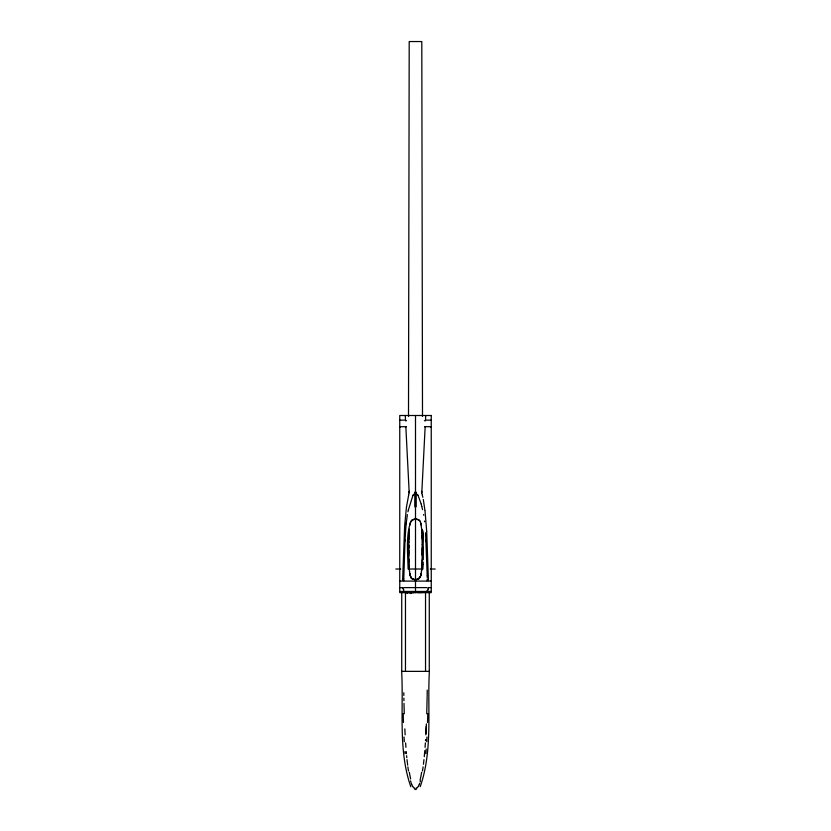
<?xml version="1.0" encoding="UTF-8"?>
<svg xmlns="http://www.w3.org/2000/svg" width="831" height="831" viewBox="0 0 831 831"><rect width="100%" height="100%" fill="white"/><g stroke="black" fill="none" stroke-linecap="round" stroke-linejoin="round"><path stroke-width="1.25" d="M408.81 547.93L408.81 550.039M422.19 550.039L422.19 549.021M422.19 550.735L422.19 549.914M427.217 580.381L427.227 580.931M428.422 580.755L426.719 531.487M408.499 416.092L409.205 41.55L421.795 41.55L422.501 416.092M408.81 548.283L408.81 547.151M408.81 546.694L408.81 547.224L408.81 546.175M422.19 550.486L422.19 552.148M422.19 551.067L422.179 552.844M428.422 580.983L431.247 581.098M403.783 578.937L403.773 580.931M403.783 578.854L405.019 539.994M408.81 546.528L408.821 545.666M422.325 416.03L422.325 415.5M408.821 545.822L408.821 545.126M408.821 545.468L408.842 542.363M422.19 552.76L422.169 554.599M422.179 554.246L422.179 553.446M422.169 555.118L422.179 554.132M422.169 554.952L422.148 557.508M408.842 542.529L408.852 541.168M427.227 690.094L427.155 695.433M408.852 541.386L408.883 539.651M422.138 558.203L422.127 558.733M408.873 539.807L408.914 538.166M427.144 696.316L426.739 713.787M422.106 559.46L422.096 560.374M423.291 559.793L423.374 547.785M408.894 538.758L408.925 537.719M422.086 560.499L422.096 560.052M408.914 537.948L408.966 536.161M422.065 561.392L422.065 561.673M408.925 537.501L408.966 535.87M422.055 561.839L422.034 562.504M427.539 722.503L427.788 713.642M423.228 562.109L423.156 564.446M408.956 536.39L408.977 535.715M422.044 562.286L422.023 562.888M408.966 535.943L409.018 534.437M408.987 535.278L409.039 534.032M422.013 563.439L421.982 564.228M422.003 563.501L421.836 567.272M409.029 534.24L409.226 530.458M423.135 564.768L422.896 569.017L408.104 569.017C407.782 553.841 406.006 537.013 410.099 523.769A14.636 14.636 0 0 1 410.421 522.626L410.535 522.294M426.272 726.398L425.867 734.853M425.929 733.659L426.386 723.915M409.07 533.222L409.143 531.798M421.919 565.662L421.878 566.462M404.988 541.054L405.559 531.456M422.345 495.131L421.795 492.845L425.16 426.687L431.247 426.687M425.721 415.791L425.503 420.143L431.247 420.143M426.708 741.647L426.947 737.004M421.712 569.017L421.836 567.199L421.618 570.118M425.524 740.66L425.597 739.517M409.184 531.196L409.33 529.17M409.216 530.687L409.299 529.503M425.379 742.924L425.067 747.349M426.21 749.032L425.856 753.572M405.57 531.3L406.162 524.164M424.818 750.57L424.267 756.709M421.649 569.806L421.514 571.157M406.172 524.081L406.349 522.252M421.597 570.326L421.078 574.076A21.523 21.357 60.6 0 1 420.933 574.72L420.901 574.896A14.615 14.543 43.7 0 1 420.59 576.049L420.465 576.371M406.369 522.107L407.377 514.607M423.966 759.627L423.436 764.25M423.104 766.868L422.501 770.96M409.808 525.244L409.839 525.057A18.074 18.074 0 0 1 410.41 522.626L410.441 522.564M420.922 574.907A22.614 22.458 56.4 0 0 421.192 573.619L421.192 573.432M427.944 588.93L428.162 587.61L431.247 587.61M407.948 511.813L408.322 510.141M408.644 495.172L406.432 507.284L404.666 525.68L402.578 581.098L399.753 581.098M408.364 509.985L412.965 495.286M408.655 495.131L409.205 491.277M420.444 780.922L420.143 781.961M419.676 783.373L419.198 784.63M419.032 785.004L418.388 786.303M402.765 587.746L399.753 587.61M420.206 786.697C433.013 750.061 427.259 709.518 429.367 671.365L401.653 671.365C403.721 709.518 397.987 750.061 410.794 786.697M413.049 495.131L415.5 492.928L417.951 495.131M418.222 786.573L416.84 788.079M425.43 592.077L424.215 592.316M421.452 591.942L417.494 592.306M424.527 426.729L425.16 426.687M423 592.461L420.465 592.596M417.162 592.316L413.807 592.316M419.562 592.617L418.263 592.628M414.108 592.638L413.329 592.638M399.753 420.143L405.497 420.143L405.268 415.5M399.753 426.687L406.473 426.729M399.753 427.311L400.334 427.311M430.666 427.311L431.247 427.311M395.816 569.017L400.687 569.017M430.313 569.017L435.184 569.017M403.783 581.098L427.217 581.098M404.209 587.61L426.791 587.61M399.753 591.454L431.247 591.454M414.762 789.45L416.238 789.45M412.934 592.628L411.438 592.617M410.535 592.596L408 592.461M413.558 592.306L409.59 591.952M406.785 592.316L405.57 592.077M414.015 787.996L412.768 786.573M412.602 786.303L411.958 785.004M418.035 495.286L421.109 503.835M411.792 784.63L411.314 783.373M420.465 522.294L420.579 522.626A14.646 14.646 0 0 1 420.901 523.769L421.681 529.202M410.535 576.371L410.421 576.039A14.74 14.667 -44.5 0 1 410.099 574.907L410.067 574.74A21.533 21.388 -57.7 0 1 409.912 574.076L409.506 571.323M411.002 782.449L410.545 780.911M421.182 504.116L421.41 504.978M421.494 505.269L421.805 506.495M421.878 506.806L422.564 509.673M422.356 495.172L422.834 497.322M403.056 588.93L402.838 587.61M423.301 499.462L424.953 510.39M423.613 514.534L423.737 515.241M409.808 573.432L409.839 573.608A18.085 18.085 0 0 0 410.41 576.049A14.615 14.532 -52.7 0 1 410.119 574.938A22.614 22.406 -64.8 0 1 409.87 573.608M408.478 770.96L407.886 766.868M407.657 765.133L407.439 763.357M409.548 571.645L409.205 567.812M407.325 762.442L407.013 759.627M425.015 510.909L426.698 531.3M424.516 521.058L424.599 521.764M406.816 757.695L406.629 755.711M406.442 753.686L406.266 751.619M404.967 751.515L405.144 753.572M421.67 529.17L421.847 531.611M421.701 529.503C424.932 531.071 422.532 542.55 423.374 547.691M409.153 567.002L409.278 568.83M409.247 568.477L409.205 567.853M405.923 747.349L405.611 742.924M425.534 532.796L425.659 534.686M421.795 530.864L421.836 531.425M409.164 567.272L409.205 567.947M425.669 534.935L427.196 575.79M421.857 531.798L422.013 535.278M409.018 564.228L409.164 567.199M409.143 566.867L409.081 565.651M405.133 734.853L404.832 728.849M404.053 737.004L404.292 741.647M405.84 426.687L409.205 492.845L409.164 491.786M421.899 532.609L421.94 533.429M408.956 562.286L409.081 565.662M425.981 539.994L426.023 541.168M422.003 535.05L422.096 538.395M422.044 536.275L422.075 537.501M404.261 713.787L404.053 705.997M408.935 561.642L408.956 562.358L408.935 561.611M403.212 713.642L403.461 722.503M408.935 561.392L408.904 560.323M403.991 703.369L404.032 705.124M422.086 538.166L422.117 539.361M408.914 560.499L408.883 559.159M408.883 559.263L408.894 559.886M422.127 539.807L422.138 540.701M408.883 559.315L408.831 555.627M403.887 698.082L403.939 700.73M422.148 541.334L422.179 544.71M403.804 692.763L403.845 695.433M427.196 575.904L427.207 577.348M408.842 555.804L408.831 554.599M422.179 544.772L422.19 549.333M408.821 553.197L408.821 553.945M408.821 553.446L408.821 554.246M427.217 578.968L427.217 579.539M408.675 415.5L408.675 416.03M408.81 552.075L408.821 552.844M408.81 552.76L408.821 553.55M408.81 550.735L408.81 551.441M408.81 552.22L408.81 549.914M422.19 547.691L422.19 548.283M429.274 592.638L429.274 671.365M425.534 592.638L425.534 671.365M421.795 491.277L421.795 492.845M416.092 492.077L416.092 506.827L414.908 506.827L414.908 492.077M415.5 415.614L415.5 592.617M405.466 592.638L405.466 671.365M401.726 592.638L401.726 671.365M421.629 772.279A74.998 55.22 85.3 0 1 420.07 780.101M416.549 788.203A2.327 1.818 72.2 0 1 416.123 788.276M410.649 778.959A75.029 55.459 -85.1 0 1 409.361 772.269M414.866 788.276A2.327 1.818 -72.3 0 1 414.451 788.203M420.268 576.506A5.443 5.443 0 0 1 411.2 577.919A5.443 5.402 0 0 0 420.257 576.506A5.173 5.142 2.8 0 1 418.741 578.999M421.151 573.608A18.085 18.085 0 0 1 420.59 576.049A14.729 14.646 54 0 0 420.891 574.896M420.59 522.626A18.085 18.085 0 0 1 421.151 525.057M410.628 522.107A6.066 6.066 0 0 1 411.719 520.175L415.5 519.022L419.208 520.164A4.072 4.072 0 0 1 419.738 520.808A7.219 7.219 0 0 1 420.393 522.107M410.732 522.159A5.443 5.443 0 0 1 419.8 520.757M410.618 576.569A7.282 7.25 -33.4 0 0 411.252 577.867A7.282 7.25 -16.1 0 1 410.607 576.569A7.23 7.23 0 0 0 411.252 577.867A3.76 3.74 -13.6 0 0 412.311 578.947M420.133 591.776A29.158 10.159 1.9 0 1 419.291 591.786M423.976 591.589A18.604 14.137 11.3 0 1 422.896 591.703M426.999 591.09A2.659 2.026 6.7 0 1 425.836 591.651M427.591 590.436A3.698 3.251 59.8 0 1 427.155 591.205M428.266 589.034A12.569 11.572 42.4 0 1 427.944 590.062M418.564 578.771A6.16 6.108 0 0 1 412.436 578.771M403.669 589.792A12.569 10.907 -63.8 0 1 403.45 588.795M403.513 590.384A3.698 3.168 -69.3 0 0 403.908 591.153A2.649 2.337 -56.9 0 0 404.967 592.108M407.73 593.137A18.604 15.54 -17 0 1 406.556 592.97M411.158 593.459A29.168 11.821 -2.5 0 1 410.182 593.438M425.472 420.818A3.449 1.984 0 0 1 424.423 420.704M406.577 420.704A3.449 1.984 0 0 1 405.528 420.818M431.247 415.5L399.753 415.5L399.753 592.638L431.247 592.638L431.247 415.5"/></g></svg>
